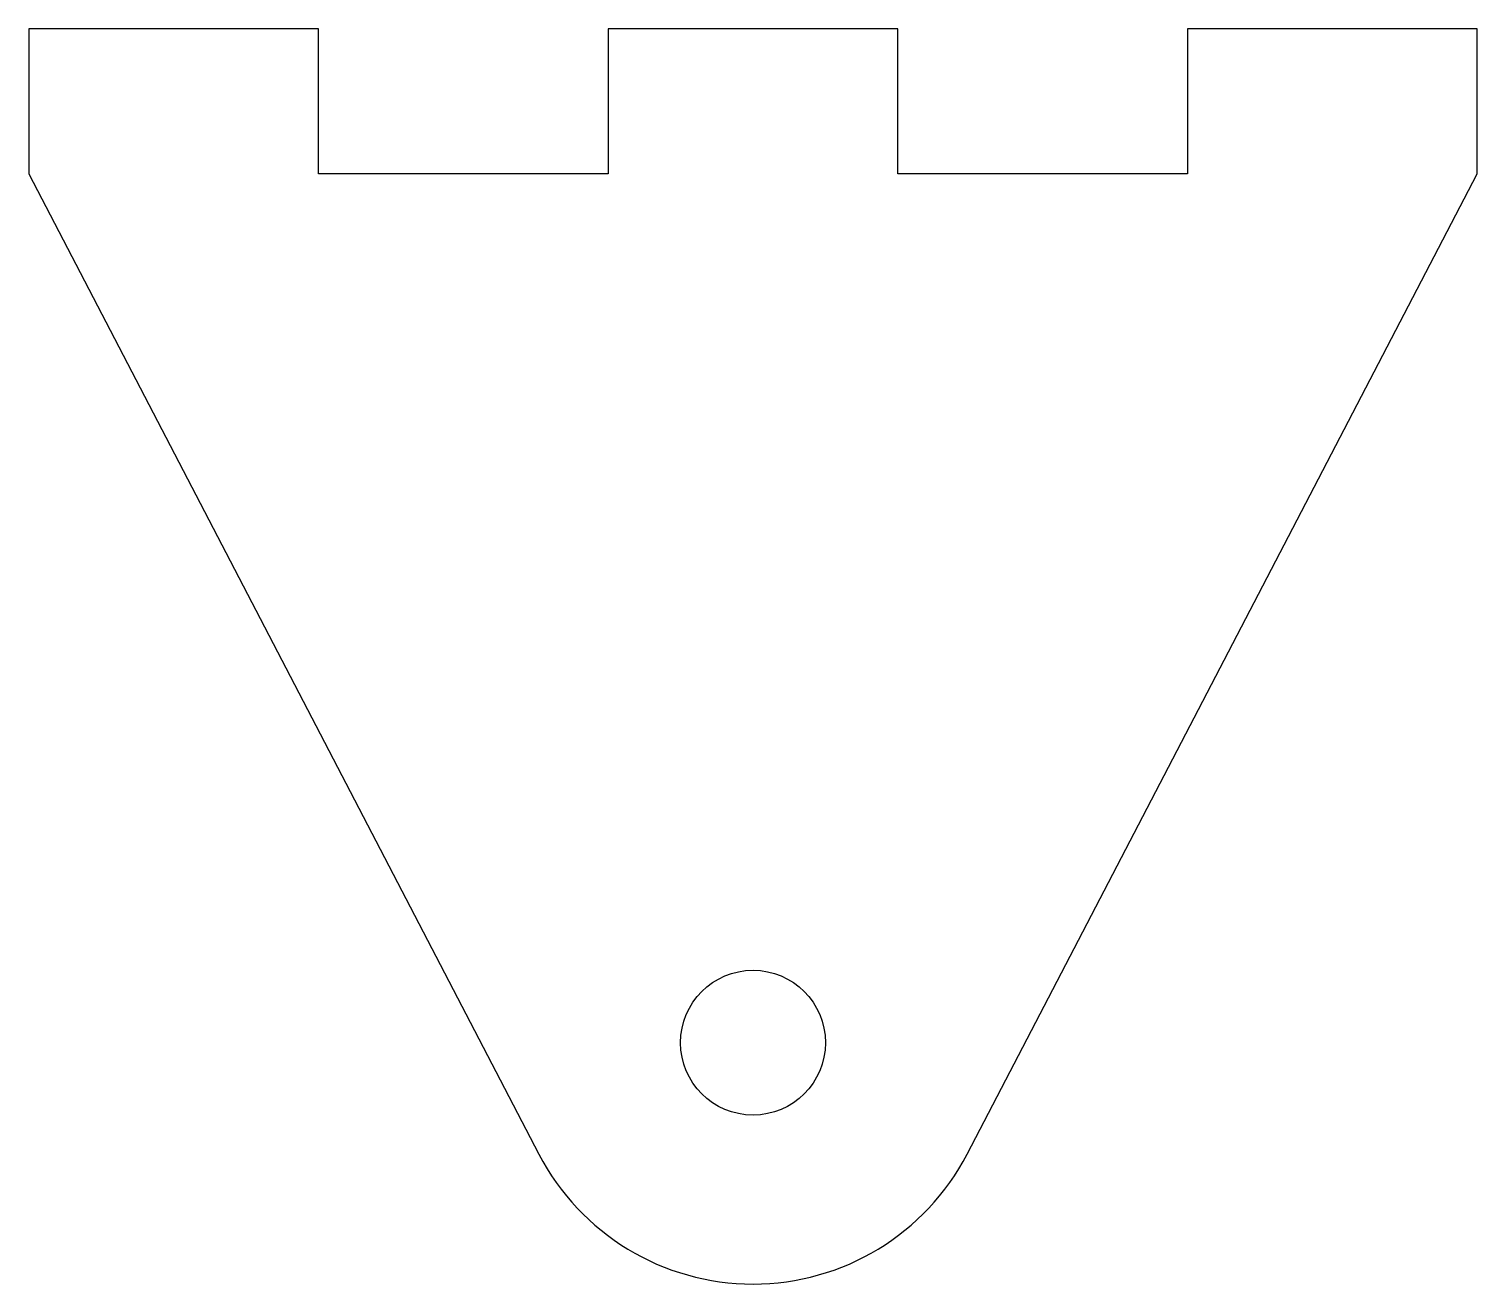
# Model space of a CAD drawing. Header units: millimetres. Extents: x -15 to 15, y -5 to 21.
import ezdxf

# ---------------------------------------------------------------- set-up
doc = ezdxf.new("R2010")
doc.units = ezdxf.units.MM
doc.layers.get('0').update_dxf_attribs({"linetype": 'CONTINUOUS'})

msp = doc.modelspace()

# ---------------------------------------------------------------- linework, layer by layer
msp.add_lwpolyline([(9, 18), (3, 18), (3, 21), (-3, 21), (-3, 18), (-9, 18), (-9, 21), (-15, 21), (-15, 18), (-4.436, -2.308, 0.607004), (4.436, -2.308), (15, 18), (15, 21), (9, 21)], format="xyb", close=True)
msp.add_circle((0, 0), 1.5)

doc.saveas('drawing.dxf')
